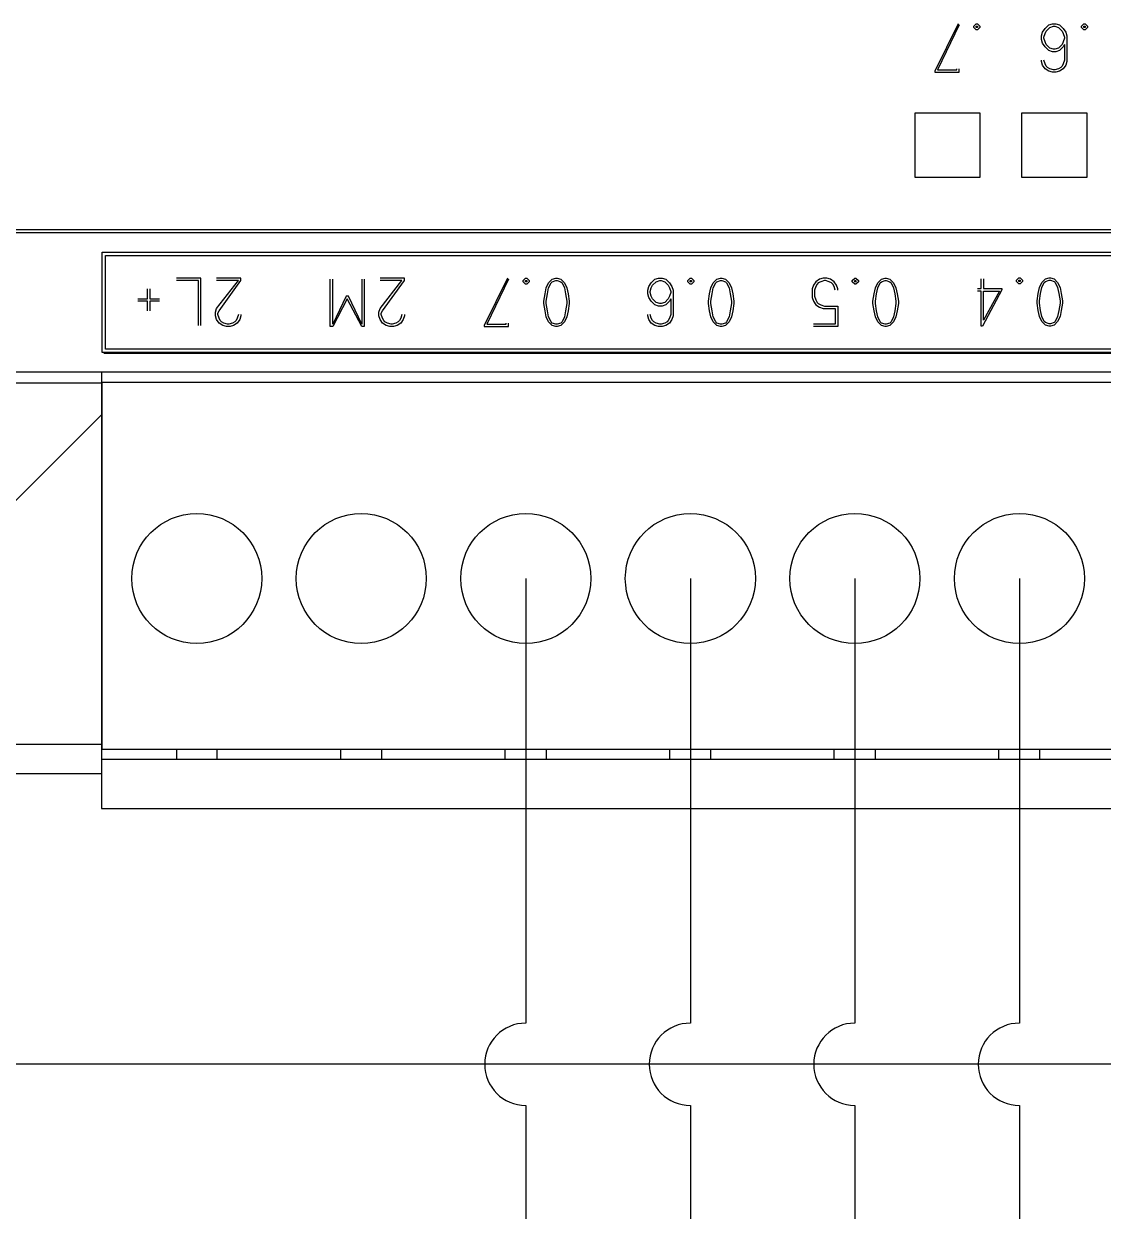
# Model space of a CAD drawing. Header units: inches. Extents: x 1238 to 1812, y 541 to 947.
# Drawn here: x 1435.93 to 1469.26, y 687.08 to 723.73 of the extents above; entities that cross this region are included whole.
import ezdxf

# ---------------------------------------------------------------- set-up
doc = ezdxf.new("R2010")
doc.units = ezdxf.units.IN
doc.header["$MEASUREMENT"] = 0
for name, color, linetype in [('0007LEVEL_0', 7, 'Continuous'), ('0007LEVEL_1', 7, 'Continuous'), ('8_ALL_NOTES_BALLOONS_SYMBOLS_GT', 7, 'Continuous'), ('RED_2.5mm^2', 1, 'Continuous')]:
    doc.layers.add(name, color=color, linetype=linetype)

msp = doc.modelspace()

# ---------------------------------------------------------------- linework, layer by layer
at = {"color": 7, "linetype": 'Continuous'}
for p, q in [((1463.448, 718.982), (1463.448, 720.982)), ((1463.448, 720.982), (1465.448, 720.982)), ((1465.448, 720.982), (1465.448, 718.982)), ((1466.748, 718.982), (1466.748, 720.982)), ((1466.748, 720.982), (1468.748, 720.982)), ((1468.748, 720.982), (1468.748, 718.982)), ((1465.448, 718.982), (1463.448, 718.982)), ((1468.748, 718.982), (1466.748, 718.982)), ((1369.748, 717.382), (1522.948, 717.382)), ((1369.748, 717.291), (1522.948, 717.291)), ((1369.648, 712.982), (1502.728, 712.982))]:
    msp.add_line(p, q, dxfattribs=at)
at = {"layer": '0007LEVEL_0', "color": 7, "linetype": 'Continuous'}
for p, q in [((1464.773, 723.732), (1464.061, 722.269)), ((1464.811, 723.694), (1464.136, 722.307)), ((1465.261, 723.657), (1465.336, 723.732)), ((1465.261, 723.619), (1465.261, 723.657)), ((1465.336, 723.544), (1465.261, 723.619)), ((1465.336, 723.732), (1465.373, 723.732)), ((1465.336, 723.619), (1465.336, 723.657)), ((1465.336, 723.657), (1465.373, 723.657)), ((1465.373, 723.619), (1465.336, 723.619)), ((1465.373, 723.732), (1465.448, 723.657)), ((1465.373, 723.657), (1465.373, 723.619)), ((1465.448, 723.619), (1465.373, 723.544)), ((1465.448, 723.657), (1465.448, 723.619)), ((1467.461, 723.582), (1467.573, 723.694)), ((1467.498, 723.507), (1467.611, 723.619)), ((1467.573, 723.694), (1467.686, 723.732)), ((1467.611, 723.619), (1467.723, 723.657)), ((1467.686, 723.732), (1467.798, 723.732)), ((1467.723, 723.657), (1467.761, 723.657)), ((1467.761, 723.657), (1467.873, 723.619)), ((1467.798, 723.732), (1467.911, 723.694)), ((1467.873, 723.619), (1467.986, 723.507)), ((1467.911, 723.694), (1468.023, 723.582)), ((1468.586, 723.657), (1468.661, 723.732)), ((1468.586, 723.619), (1468.586, 723.657)), ((1468.661, 723.544), (1468.586, 723.619)), ((1468.661, 723.732), (1468.698, 723.732)), ((1468.661, 723.619), (1468.661, 723.657)), ((1468.661, 723.657), (1468.698, 723.657)), ((1468.698, 723.619), (1468.661, 723.619)), ((1468.698, 723.732), (1468.773, 723.657)), ((1468.698, 723.657), (1468.698, 723.619)), ((1468.773, 723.619), (1468.698, 723.544)), ((1468.773, 723.657), (1468.773, 723.619)), ((1465.373, 723.544), (1465.336, 723.544)), ((1467.348, 723.357), (1467.386, 723.469)), ((1467.348, 723.244), (1467.348, 723.357)), ((1467.386, 723.132), (1467.348, 723.244)), ((1467.386, 723.469), (1467.461, 723.582)), ((1467.423, 723.319), (1467.461, 723.432)), ((1467.423, 723.282), (1467.423, 723.319)), ((1467.461, 723.169), (1467.423, 723.282)), ((1467.461, 723.432), (1467.498, 723.507)), ((1467.986, 723.507), (1468.023, 723.432)), ((1468.023, 723.582), (1468.098, 723.469)), ((1468.023, 723.432), (1468.061, 723.319)), ((1468.061, 723.282), (1468.023, 723.169)), ((1468.061, 723.319), (1468.061, 723.282)), ((1468.098, 723.469), (1468.136, 723.357)), ((1468.136, 723.357), (1468.136, 722.569)), ((1468.698, 723.544), (1468.661, 723.544)), ((1467.461, 723.019), (1467.386, 723.132)), ((1467.498, 723.094), (1467.461, 723.169)), ((1467.573, 722.907), (1467.461, 723.019)), ((1467.611, 722.982), (1467.498, 723.094)), ((1467.686, 722.869), (1467.573, 722.907)), ((1467.723, 722.944), (1467.611, 722.982)), ((1467.798, 722.869), (1467.686, 722.869)), ((1467.761, 722.944), (1467.723, 722.944)), ((1467.873, 722.982), (1467.761, 722.944)), ((1467.911, 722.907), (1467.798, 722.869)), ((1467.986, 723.094), (1467.873, 722.982)), ((1468.023, 723.019), (1467.911, 722.907)), ((1468.023, 723.169), (1467.986, 723.094)), ((1468.061, 723.094), (1468.023, 723.019)), ((1468.061, 723.094), (1468.061, 722.607)), ((1467.348, 722.569), (1467.348, 722.607)), ((1467.386, 722.457), (1467.348, 722.569)), ((1467.461, 722.494), (1467.423, 722.607)), ((1468.061, 722.607), (1468.023, 722.494)), ((1468.136, 722.569), (1468.098, 722.457)), ((1464.061, 722.269), (1464.061, 722.232)), ((1464.061, 722.232), (1464.811, 722.232)), ((1464.136, 722.307), (1464.736, 722.307)), ((1464.736, 722.307), (1464.736, 722.344)), ((1464.811, 722.232), (1464.811, 722.344)), ((1467.461, 722.344), (1467.386, 722.457)), ((1467.498, 722.419), (1467.461, 722.494)), ((1467.573, 722.269), (1467.461, 722.344)), ((1467.536, 722.382), (1467.498, 722.419)), ((1467.611, 722.344), (1467.536, 722.382)), ((1467.686, 722.232), (1467.573, 722.269)), ((1467.723, 722.307), (1467.611, 722.344)), ((1467.798, 722.232), (1467.686, 722.232)), ((1467.761, 722.307), (1467.723, 722.307)), ((1467.873, 722.344), (1467.761, 722.307)), ((1467.911, 722.269), (1467.798, 722.232)), ((1467.948, 722.382), (1467.873, 722.344)), ((1468.023, 722.344), (1467.911, 722.269)), ((1467.986, 722.419), (1467.948, 722.382)), ((1468.023, 722.494), (1467.986, 722.419)), ((1468.098, 722.457), (1468.023, 722.344))]:
    msp.add_line(p, q, dxfattribs=at)
at = {"layer": '0007LEVEL_1', "color": 7, "linetype": 'Continuous'}
for p, q in [((1438.348, 713.582), (1438.348, 716.682)), ((1438.348, 716.682), (1502.728, 716.682)), ((1438.448, 713.682), (1438.448, 716.582)), ((1438.448, 716.582), (1502.628, 716.582)), ((1439.745, 715.244), (1439.745, 715.544)), ((1439.82, 715.544), (1439.82, 715.244)), ((1441.395, 715.882), (1440.645, 715.882)), ((1441.32, 715.807), (1440.645, 715.807)), ((1441.32, 714.419), (1441.32, 715.807)), ((1441.395, 714.419), (1441.395, 715.882)), ((1442.632, 715.882), (1441.882, 715.882)), ((1441.882, 714.944), (1442.557, 715.807)), ((1442.557, 715.807), (1441.882, 715.807)), ((1441.957, 714.869), (1442.632, 715.807)), ((1442.632, 715.807), (1442.632, 715.882)), ((1445.391, 714.382), (1445.391, 715.844)), ((1445.466, 714.457), (1445.466, 715.844)), ((1446.366, 715.844), (1446.366, 714.457)), ((1446.441, 715.844), (1446.441, 714.382)), ((1447.678, 715.882), (1446.928, 715.882)), ((1446.928, 714.944), (1447.603, 715.807)), ((1447.603, 715.807), (1446.928, 715.807)), ((1447.003, 714.869), (1447.678, 715.807)), ((1447.678, 715.807), (1447.678, 715.882)), ((1450.858, 715.882), (1450.146, 714.419)), ((1450.896, 715.844), (1450.221, 714.457)), ((1451.346, 715.807), (1451.421, 715.882)), ((1451.346, 715.769), (1451.346, 715.807)), ((1451.421, 715.694), (1451.346, 715.769)), ((1451.421, 715.882), (1451.458, 715.882)), ((1451.421, 715.769), (1451.421, 715.807)), ((1451.421, 715.807), (1451.458, 715.807)), ((1451.458, 715.769), (1451.421, 715.769)), ((1451.458, 715.694), (1451.421, 715.694)), ((1451.458, 715.882), (1451.533, 715.807)), ((1451.458, 715.807), (1451.458, 715.769)), ((1451.533, 715.769), (1451.458, 715.694)), ((1451.533, 715.807), (1451.533, 715.769)), ((1452.021, 715.394), (1452.058, 715.582)), ((1452.058, 715.582), (1452.133, 715.732)), ((1452.096, 715.394), (1452.133, 715.582)), ((1452.133, 715.732), (1452.246, 715.844)), ((1452.133, 715.582), (1452.208, 715.732)), ((1452.208, 715.732), (1452.246, 715.769)), ((1452.246, 715.844), (1452.358, 715.882)), ((1452.246, 715.769), (1452.358, 715.807)), ((1452.358, 715.882), (1452.396, 715.882)), ((1452.358, 715.807), (1452.396, 715.807)), ((1452.396, 715.882), (1452.508, 715.844)), ((1452.396, 715.807), (1452.508, 715.769)), ((1452.508, 715.844), (1452.621, 715.732)), ((1452.508, 715.769), (1452.546, 715.732)), ((1452.546, 715.732), (1452.621, 715.582)), ((1452.621, 715.732), (1452.696, 715.582)), ((1452.621, 715.582), (1452.658, 715.394)), ((1452.696, 715.582), (1452.733, 715.394)), ((1455.191, 715.507), (1455.228, 715.619)), ((1455.228, 715.619), (1455.303, 715.732)), ((1455.266, 715.469), (1455.303, 715.582)), ((1455.303, 715.732), (1455.416, 715.844)), ((1455.303, 715.582), (1455.341, 715.657)), ((1455.341, 715.657), (1455.453, 715.769)), ((1455.416, 715.844), (1455.528, 715.882)), ((1455.453, 715.769), (1455.566, 715.807)), ((1455.528, 715.882), (1455.641, 715.882)), ((1455.566, 715.807), (1455.603, 715.807)), ((1455.603, 715.807), (1455.716, 715.769)), ((1455.641, 715.882), (1455.753, 715.844)), ((1455.716, 715.769), (1455.828, 715.657)), ((1455.753, 715.844), (1455.866, 715.732)), ((1455.828, 715.657), (1455.866, 715.582)), ((1455.866, 715.732), (1455.941, 715.619)), ((1455.866, 715.582), (1455.903, 715.469)), ((1455.941, 715.619), (1455.978, 715.507)), ((1456.428, 715.807), (1456.503, 715.882)), ((1456.428, 715.769), (1456.428, 715.807)), ((1456.503, 715.694), (1456.428, 715.769)), ((1456.503, 715.882), (1456.541, 715.882)), ((1456.503, 715.769), (1456.503, 715.807)), ((1456.503, 715.807), (1456.541, 715.807)), ((1456.541, 715.769), (1456.503, 715.769)), ((1456.541, 715.694), (1456.503, 715.694)), ((1456.541, 715.882), (1456.616, 715.807)), ((1456.541, 715.807), (1456.541, 715.769)), ((1456.616, 715.769), (1456.541, 715.694)), ((1456.616, 715.807), (1456.616, 715.769)), ((1457.103, 715.394), (1457.141, 715.582)), ((1457.141, 715.582), (1457.216, 715.732)), ((1457.178, 715.394), (1457.216, 715.582)), ((1457.216, 715.732), (1457.328, 715.844)), ((1457.216, 715.582), (1457.291, 715.732)), ((1457.291, 715.732), (1457.328, 715.769)), ((1457.328, 715.844), (1457.441, 715.882)), ((1457.328, 715.769), (1457.441, 715.807)), ((1457.441, 715.882), (1457.478, 715.882)), ((1457.441, 715.807), (1457.478, 715.807)), ((1457.478, 715.882), (1457.591, 715.844)), ((1457.478, 715.807), (1457.591, 715.769)), ((1457.591, 715.844), (1457.703, 715.732)), ((1457.591, 715.769), (1457.628, 715.732)), ((1457.628, 715.732), (1457.703, 715.582)), ((1457.703, 715.732), (1457.778, 715.582)), ((1457.703, 715.582), (1457.741, 715.394)), ((1457.778, 715.582), (1457.816, 715.394)), ((1460.308, 715.657), (1460.271, 715.544)), ((1460.271, 715.544), (1460.271, 715.282)), ((1460.383, 715.769), (1460.308, 715.657)), ((1460.383, 715.619), (1460.346, 715.507)), ((1460.496, 715.844), (1460.383, 715.769)), ((1460.421, 715.694), (1460.383, 715.619)), ((1460.458, 715.732), (1460.421, 715.694)), ((1460.533, 715.769), (1460.458, 715.732)), ((1460.608, 715.882), (1460.496, 715.844)), ((1460.646, 715.807), (1460.533, 715.769)), ((1460.721, 715.882), (1460.608, 715.882)), ((1460.683, 715.807), (1460.646, 715.807)), ((1460.796, 715.769), (1460.683, 715.807)), ((1460.833, 715.844), (1460.721, 715.882)), ((1460.871, 715.732), (1460.796, 715.769)), ((1460.946, 715.769), (1460.833, 715.844)), ((1460.908, 715.694), (1460.871, 715.732)), ((1460.946, 715.619), (1460.908, 715.694)), ((1461.021, 715.657), (1460.946, 715.769)), ((1460.983, 715.507), (1460.946, 715.619)), ((1461.058, 715.544), (1461.021, 715.657)), ((1461.058, 715.507), (1461.058, 715.544)), ((1461.508, 715.807), (1461.583, 715.882)), ((1461.508, 715.769), (1461.508, 715.807)), ((1461.583, 715.694), (1461.508, 715.769)), ((1461.583, 715.882), (1461.621, 715.882)), ((1461.583, 715.769), (1461.583, 715.807)), ((1461.583, 715.807), (1461.621, 715.807)), ((1461.621, 715.769), (1461.583, 715.769)), ((1461.621, 715.694), (1461.583, 715.694)), ((1461.621, 715.882), (1461.696, 715.807)), ((1461.621, 715.807), (1461.621, 715.769)), ((1461.696, 715.769), (1461.621, 715.694)), ((1461.696, 715.807), (1461.696, 715.769)), ((1462.183, 715.394), (1462.221, 715.582)), ((1462.221, 715.582), (1462.296, 715.732)), ((1462.258, 715.394), (1462.296, 715.582)), ((1462.296, 715.732), (1462.408, 715.844)), ((1462.296, 715.582), (1462.371, 715.732)), ((1462.371, 715.732), (1462.408, 715.769)), ((1462.408, 715.844), (1462.521, 715.882)), ((1462.408, 715.769), (1462.521, 715.807)), ((1462.521, 715.882), (1462.558, 715.882)), ((1462.521, 715.807), (1462.558, 715.807)), ((1462.558, 715.882), (1462.671, 715.844)), ((1462.558, 715.807), (1462.671, 715.769)), ((1462.671, 715.844), (1462.783, 715.732)), ((1462.671, 715.769), (1462.708, 715.732)), ((1462.708, 715.732), (1462.783, 715.582)), ((1462.783, 715.732), (1462.858, 715.582)), ((1462.783, 715.582), (1462.821, 715.394)), ((1462.858, 715.582), (1462.896, 715.394)), ((1465.374, 715.555), (1465.487, 715.555)), ((1465.487, 715.555), (1465.487, 715.855)), ((1465.562, 715.855), (1465.562, 715.555)), ((1465.562, 715.555), (1466.124, 715.555)), ((1466.124, 715.555), (1466.124, 715.518)), ((1466.574, 715.818), (1466.649, 715.893)), ((1466.574, 715.78), (1466.574, 715.818)), ((1466.649, 715.705), (1466.574, 715.78)), ((1466.649, 715.893), (1466.687, 715.893)), ((1466.649, 715.78), (1466.649, 715.818)), ((1466.649, 715.818), (1466.687, 715.818)), ((1466.687, 715.78), (1466.649, 715.78)), ((1466.687, 715.705), (1466.649, 715.705)), ((1466.687, 715.893), (1466.762, 715.818)), ((1466.687, 715.818), (1466.687, 715.78)), ((1466.762, 715.78), (1466.687, 715.705)), ((1466.762, 715.818), (1466.762, 715.78)), ((1467.249, 715.405), (1467.287, 715.593)), ((1467.287, 715.593), (1467.362, 715.743)), ((1467.324, 715.405), (1467.362, 715.593)), ((1467.362, 715.743), (1467.474, 715.855)), ((1467.362, 715.593), (1467.437, 715.743)), ((1467.437, 715.743), (1467.474, 715.78)), ((1467.474, 715.855), (1467.587, 715.893)), ((1467.474, 715.78), (1467.587, 715.818)), ((1467.587, 715.893), (1467.624, 715.893)), ((1467.587, 715.818), (1467.624, 715.818)), ((1467.624, 715.893), (1467.737, 715.855)), ((1467.624, 715.818), (1467.737, 715.78)), ((1467.737, 715.855), (1467.849, 715.743)), ((1467.737, 715.78), (1467.774, 715.743)), ((1467.774, 715.743), (1467.849, 715.593)), ((1467.849, 715.743), (1467.924, 715.593)), ((1467.849, 715.593), (1467.887, 715.405)), ((1467.924, 715.593), (1467.962, 715.405)), ((1439.445, 715.244), (1439.745, 715.244)), ((1439.745, 715.169), (1439.445, 715.169)), ((1439.745, 714.869), (1439.745, 715.169)), ((1439.82, 715.244), (1440.12, 715.244)), ((1439.82, 715.169), (1439.82, 714.869)), ((1440.12, 715.169), (1439.82, 715.169)), ((1445.878, 715.319), (1445.466, 714.457)), ((1445.916, 715.244), (1445.466, 714.382)), ((1445.953, 715.319), (1445.878, 715.319)), ((1446.366, 714.382), (1445.916, 715.244)), ((1446.366, 714.457), (1445.953, 715.319)), ((1451.983, 715.169), (1452.021, 715.394)), ((1451.983, 715.094), (1451.983, 715.169)), ((1452.058, 715.169), (1452.096, 715.394)), ((1452.058, 715.094), (1452.058, 715.169)), ((1452.658, 715.394), (1452.696, 715.169)), ((1452.696, 715.169), (1452.696, 715.094)), ((1452.733, 715.394), (1452.771, 715.169)), ((1452.771, 715.169), (1452.771, 715.094)), ((1455.191, 715.394), (1455.191, 715.507)), ((1455.228, 715.282), (1455.191, 715.394)), ((1455.303, 715.169), (1455.228, 715.282)), ((1455.266, 715.432), (1455.266, 715.469)), ((1455.303, 715.319), (1455.266, 715.432)), ((1455.341, 715.244), (1455.303, 715.319)), ((1455.416, 715.057), (1455.303, 715.169)), ((1455.453, 715.132), (1455.341, 715.244)), ((1455.828, 715.244), (1455.716, 715.132)), ((1455.866, 715.169), (1455.753, 715.057)), ((1455.866, 715.319), (1455.828, 715.244)), ((1455.903, 715.432), (1455.866, 715.319)), ((1455.903, 715.244), (1455.866, 715.169)), ((1455.903, 715.469), (1455.903, 715.432)), ((1455.903, 715.244), (1455.903, 714.757)), ((1455.978, 715.507), (1455.978, 714.719)), ((1457.066, 715.169), (1457.103, 715.394)), ((1457.066, 715.094), (1457.066, 715.169)), ((1457.141, 715.169), (1457.178, 715.394)), ((1457.141, 715.094), (1457.141, 715.169)), ((1457.741, 715.394), (1457.778, 715.169)), ((1457.778, 715.169), (1457.778, 715.094)), ((1457.816, 715.394), (1457.853, 715.169)), ((1457.853, 715.169), (1457.853, 715.094)), ((1460.271, 715.282), (1460.308, 715.169)), ((1460.308, 715.169), (1460.383, 715.057)), ((1460.346, 715.507), (1460.346, 715.319)), ((1460.346, 715.319), (1460.383, 715.207)), ((1460.383, 715.207), (1460.421, 715.132)), ((1462.146, 715.169), (1462.183, 715.394)), ((1462.146, 715.094), (1462.146, 715.169)), ((1462.221, 715.169), (1462.258, 715.394)), ((1462.221, 715.094), (1462.221, 715.169)), ((1462.821, 715.394), (1462.858, 715.169)), ((1462.858, 715.169), (1462.858, 715.094)), ((1462.896, 715.394), (1462.933, 715.169)), ((1462.933, 715.169), (1462.933, 715.094)), ((1465.487, 715.48), (1465.374, 715.48)), ((1465.487, 714.393), (1465.487, 715.48)), ((1466.124, 715.518), (1465.524, 714.393)), ((1466.049, 715.48), (1465.562, 714.58)), ((1465.562, 714.58), (1465.562, 715.48)), ((1465.562, 715.48), (1466.049, 715.48)), ((1467.212, 715.18), (1467.249, 715.405)), ((1467.212, 715.105), (1467.212, 715.18)), ((1467.287, 715.18), (1467.324, 715.405)), ((1467.287, 715.105), (1467.287, 715.18)), ((1467.887, 715.405), (1467.924, 715.18)), ((1467.924, 715.18), (1467.924, 715.105)), ((1467.962, 715.405), (1467.999, 715.18)), ((1467.999, 715.18), (1467.999, 715.105)), ((1441.845, 714.832), (1441.882, 714.944)), ((1441.845, 714.719), (1441.845, 714.832)), ((1441.92, 714.794), (1441.957, 714.869)), ((1446.891, 714.832), (1446.928, 714.944)), ((1446.891, 714.719), (1446.891, 714.832)), ((1446.966, 714.794), (1447.003, 714.869)), ((1452.021, 714.869), (1451.983, 715.094)), ((1452.058, 714.682), (1452.021, 714.869)), ((1452.096, 714.869), (1452.058, 715.094)), ((1452.133, 714.682), (1452.096, 714.869)), ((1452.658, 714.869), (1452.621, 714.682)), ((1452.696, 715.094), (1452.658, 714.869)), ((1452.733, 714.869), (1452.696, 714.682)), ((1452.771, 715.094), (1452.733, 714.869)), ((1455.528, 715.019), (1455.416, 715.057)), ((1455.566, 715.094), (1455.453, 715.132)), ((1455.641, 715.019), (1455.528, 715.019)), ((1455.603, 715.094), (1455.566, 715.094)), ((1455.716, 715.132), (1455.603, 715.094)), ((1455.753, 715.057), (1455.641, 715.019)), ((1457.103, 714.869), (1457.066, 715.094)), ((1457.141, 714.682), (1457.103, 714.869)), ((1457.178, 714.869), (1457.141, 715.094)), ((1457.216, 714.682), (1457.178, 714.869)), ((1457.741, 714.869), (1457.703, 714.682)), ((1457.778, 715.094), (1457.741, 714.869)), ((1457.816, 714.869), (1457.778, 714.682)), ((1457.853, 715.094), (1457.816, 714.869)), ((1460.383, 715.057), (1460.496, 714.982)), ((1460.421, 715.132), (1460.458, 715.094)), ((1460.458, 715.094), (1460.533, 715.057)), ((1460.496, 714.982), (1460.608, 714.944)), ((1460.533, 715.057), (1460.646, 715.019)), ((1460.608, 714.944), (1460.983, 714.944)), ((1460.646, 715.019), (1461.058, 715.019)), ((1460.983, 714.944), (1460.983, 714.457)), ((1461.058, 715.019), (1461.058, 714.382)), ((1462.183, 714.869), (1462.146, 715.094)), ((1462.221, 714.682), (1462.183, 714.869)), ((1462.258, 714.869), (1462.221, 715.094)), ((1462.296, 714.682), (1462.258, 714.869)), ((1462.821, 714.869), (1462.783, 714.682)), ((1462.858, 715.094), (1462.821, 714.869)), ((1462.896, 714.869), (1462.858, 714.682)), ((1462.933, 715.094), (1462.896, 714.869)), ((1467.249, 714.88), (1467.212, 715.105)), ((1467.287, 714.693), (1467.249, 714.88)), ((1467.324, 714.88), (1467.287, 715.105)), ((1467.362, 714.693), (1467.324, 714.88)), ((1467.887, 714.88), (1467.849, 714.693)), ((1467.924, 715.105), (1467.887, 714.88)), ((1467.962, 714.88), (1467.924, 714.693)), ((1467.999, 715.105), (1467.962, 714.88)), ((1441.882, 714.607), (1441.845, 714.719)), ((1441.957, 714.494), (1441.882, 714.607)), ((1441.92, 714.757), (1441.92, 714.794)), ((1441.957, 714.644), (1441.92, 714.757)), ((1441.995, 714.569), (1441.957, 714.644)), ((1442.07, 714.419), (1441.957, 714.494)), ((1442.032, 714.532), (1441.995, 714.569)), ((1442.107, 714.494), (1442.032, 714.532)), ((1442.22, 714.457), (1442.107, 714.494)), ((1442.257, 714.457), (1442.22, 714.457)), ((1442.37, 714.494), (1442.257, 714.457)), ((1442.445, 714.532), (1442.37, 714.494)), ((1442.52, 714.494), (1442.407, 714.419)), ((1442.482, 714.569), (1442.445, 714.532)), ((1442.52, 714.644), (1442.482, 714.569)), ((1442.557, 714.757), (1442.52, 714.644)), ((1442.595, 714.607), (1442.52, 714.494)), ((1442.632, 714.719), (1442.595, 714.607)), ((1442.632, 714.757), (1442.632, 714.719)), ((1446.928, 714.607), (1446.891, 714.719)), ((1447.003, 714.494), (1446.928, 714.607)), ((1446.966, 714.757), (1446.966, 714.794)), ((1447.003, 714.644), (1446.966, 714.757)), ((1447.041, 714.569), (1447.003, 714.644)), ((1447.116, 714.419), (1447.003, 714.494)), ((1447.078, 714.532), (1447.041, 714.569)), ((1447.153, 714.494), (1447.078, 714.532)), ((1447.266, 714.457), (1447.153, 714.494)), ((1447.303, 714.457), (1447.266, 714.457)), ((1447.416, 714.494), (1447.303, 714.457)), ((1447.491, 714.532), (1447.416, 714.494)), ((1447.566, 714.494), (1447.453, 714.419)), ((1447.528, 714.569), (1447.491, 714.532)), ((1447.566, 714.644), (1447.528, 714.569)), ((1447.603, 714.757), (1447.566, 714.644)), ((1447.641, 714.607), (1447.566, 714.494)), ((1447.678, 714.719), (1447.641, 714.607)), ((1447.678, 714.757), (1447.678, 714.719)), ((1450.221, 714.457), (1450.821, 714.457)), ((1450.821, 714.457), (1450.821, 714.494)), ((1450.896, 714.382), (1450.896, 714.494)), ((1452.133, 714.532), (1452.058, 714.682)), ((1452.208, 714.532), (1452.133, 714.682)), ((1452.246, 714.419), (1452.133, 714.532)), ((1452.246, 714.494), (1452.208, 714.532)), ((1452.358, 714.457), (1452.246, 714.494)), ((1452.396, 714.457), (1452.358, 714.457)), ((1452.508, 714.494), (1452.396, 714.457)), ((1452.621, 714.532), (1452.508, 714.419)), ((1452.546, 714.532), (1452.508, 714.494)), ((1452.621, 714.682), (1452.546, 714.532)), ((1452.696, 714.682), (1452.621, 714.532)), ((1455.191, 714.719), (1455.191, 714.757)), ((1455.228, 714.607), (1455.191, 714.719)), ((1455.303, 714.494), (1455.228, 714.607)), ((1455.303, 714.644), (1455.266, 714.757)), ((1455.341, 714.569), (1455.303, 714.644)), ((1455.416, 714.419), (1455.303, 714.494)), ((1455.378, 714.532), (1455.341, 714.569)), ((1455.453, 714.494), (1455.378, 714.532)), ((1455.566, 714.457), (1455.453, 714.494)), ((1455.603, 714.457), (1455.566, 714.457)), ((1455.716, 714.494), (1455.603, 714.457)), ((1455.791, 714.532), (1455.716, 714.494)), ((1455.866, 714.494), (1455.753, 714.419)), ((1455.828, 714.569), (1455.791, 714.532)), ((1455.866, 714.644), (1455.828, 714.569)), ((1455.903, 714.757), (1455.866, 714.644)), ((1455.941, 714.607), (1455.866, 714.494)), ((1455.978, 714.719), (1455.941, 714.607)), ((1457.216, 714.532), (1457.141, 714.682)), ((1457.291, 714.532), (1457.216, 714.682)), ((1457.328, 714.419), (1457.216, 714.532)), ((1457.328, 714.494), (1457.291, 714.532)), ((1457.441, 714.457), (1457.328, 714.494)), ((1457.478, 714.457), (1457.441, 714.457)), ((1457.591, 714.494), (1457.478, 714.457)), ((1457.703, 714.532), (1457.591, 714.419)), ((1457.628, 714.532), (1457.591, 714.494)), ((1457.703, 714.682), (1457.628, 714.532)), ((1457.778, 714.682), (1457.703, 714.532)), ((1460.983, 714.457), (1460.308, 714.457)), ((1462.296, 714.532), (1462.221, 714.682)), ((1462.371, 714.532), (1462.296, 714.682)), ((1462.408, 714.419), (1462.296, 714.532)), ((1462.408, 714.494), (1462.371, 714.532)), ((1462.521, 714.457), (1462.408, 714.494)), ((1462.558, 714.457), (1462.521, 714.457)), ((1462.671, 714.494), (1462.558, 714.457)), ((1462.783, 714.532), (1462.671, 714.419)), ((1462.708, 714.532), (1462.671, 714.494)), ((1462.783, 714.682), (1462.708, 714.532)), ((1462.858, 714.682), (1462.783, 714.532)), ((1467.362, 714.543), (1467.287, 714.693)), ((1467.437, 714.543), (1467.362, 714.693)), ((1467.474, 714.43), (1467.362, 714.543)), ((1467.474, 714.505), (1467.437, 714.543)), ((1467.587, 714.468), (1467.474, 714.505)), ((1467.624, 714.468), (1467.587, 714.468)), ((1467.737, 714.505), (1467.624, 714.468)), ((1467.849, 714.543), (1467.737, 714.43)), ((1467.774, 714.543), (1467.737, 714.505)), ((1467.849, 714.693), (1467.774, 714.543)), ((1467.924, 714.693), (1467.849, 714.543)), ((1442.182, 714.382), (1442.07, 714.419)), ((1442.295, 714.382), (1442.182, 714.382)), ((1442.407, 714.419), (1442.295, 714.382)), ((1445.466, 714.382), (1445.391, 714.382)), ((1446.441, 714.382), (1446.366, 714.382)), ((1447.228, 714.382), (1447.116, 714.419)), ((1447.341, 714.382), (1447.228, 714.382)), ((1447.453, 714.419), (1447.341, 714.382)), ((1450.146, 714.419), (1450.146, 714.382)), ((1450.146, 714.382), (1450.896, 714.382)), ((1452.358, 714.382), (1452.246, 714.419)), ((1452.396, 714.382), (1452.358, 714.382)), ((1452.508, 714.419), (1452.396, 714.382)), ((1455.528, 714.382), (1455.416, 714.419)), ((1455.641, 714.382), (1455.528, 714.382)), ((1455.753, 714.419), (1455.641, 714.382)), ((1457.441, 714.382), (1457.328, 714.419)), ((1457.478, 714.382), (1457.441, 714.382)), ((1457.591, 714.419), (1457.478, 714.382)), ((1461.058, 714.382), (1460.308, 714.382)), ((1462.521, 714.382), (1462.408, 714.419)), ((1462.558, 714.382), (1462.521, 714.382)), ((1462.671, 714.419), (1462.558, 714.382)), ((1465.524, 714.393), (1465.487, 714.393)), ((1467.587, 714.393), (1467.474, 714.43)), ((1467.624, 714.393), (1467.587, 714.393)), ((1467.737, 714.43), (1467.624, 714.393)), ((1502.728, 713.582), (1438.348, 713.582)), ((1502.628, 713.682), (1438.448, 713.682))]:
    msp.add_line(p, q, dxfattribs=at)
at = {"layer": '8_ALL_NOTES_BALLOONS_SYMBOLS_GT', "color": 7, "linetype": 'Continuous'}
for p, q in [((1438.403, 713.559), (1502.8, 713.559)), ((1369.648, 712.982), (1502.728, 712.982)), ((1438.322, 712.982), (1438.322, 699.506)), ((1438.322, 712.632), (1434.029, 712.632)), ((1438.347, 701.324), (1438.347, 712.653)), ((1500.069, 712.653), (1438.347, 712.653)), ((1438.322, 711.663), (1434.029, 707.371)), ((1438.322, 701.482), (1434.029, 701.482)), ((1500.069, 701.324), (1438.347, 701.324)), ((1440.658, 701.03), (1440.658, 701.324)), ((1441.903, 701.03), (1441.903, 701.324)), ((1445.713, 701.03), (1445.713, 701.324)), ((1446.983, 701.03), (1446.983, 701.324)), ((1450.793, 701.03), (1450.793, 701.324)), ((1452.063, 701.03), (1452.063, 701.324)), ((1455.873, 701.03), (1455.873, 701.324)), ((1457.143, 701.03), (1457.143, 701.324)), ((1460.953, 701.03), (1460.953, 701.324)), ((1462.223, 701.03), (1462.223, 701.324)), ((1466.033, 701.03), (1466.033, 701.324)), ((1467.303, 701.03), (1467.303, 701.324)), ((1438.322, 701.03), (1500.069, 701.03)), ((1438.322, 700.582), (1434.029, 700.582)), ((1438.322, 699.506), (1500.069, 699.506))]:
    msp.add_line(p, q, dxfattribs=at)
for centre in [(1441.268, 706.607), (1446.348, 706.607), (1451.428, 706.607), (1456.508, 706.607), (1461.588, 706.607), (1466.668, 706.607)]:
    msp.add_circle(centre, 2.007, dxfattribs=at)
at = {"layer": 'RED_2.5mm^2'}
for p, q in [((1451.428, 706.607), (1451.428, 692.882)), ((1456.508, 706.607), (1456.508, 692.882)), ((1461.588, 706.607), (1461.588, 692.882)), ((1466.668, 706.607), (1466.668, 692.882)), ((1492.068, 691.612), (1326.504, 691.612)), ((1451.428, 690.342), (1451.428, 669.328)), ((1456.508, 690.342), (1456.508, 673.338)), ((1461.588, 690.342), (1461.588, 676.338)), ((1466.668, 690.342), (1466.668, 679.338))]:
    msp.add_line(p, q, dxfattribs=at)
for centre in [(1451.428, 691.612), (1456.508, 691.612), (1461.588, 691.612), (1466.668, 691.612)]:
    msp.add_arc(centre, 1.27, 90, 270, dxfattribs=at)

doc.saveas('drawing.dxf')
